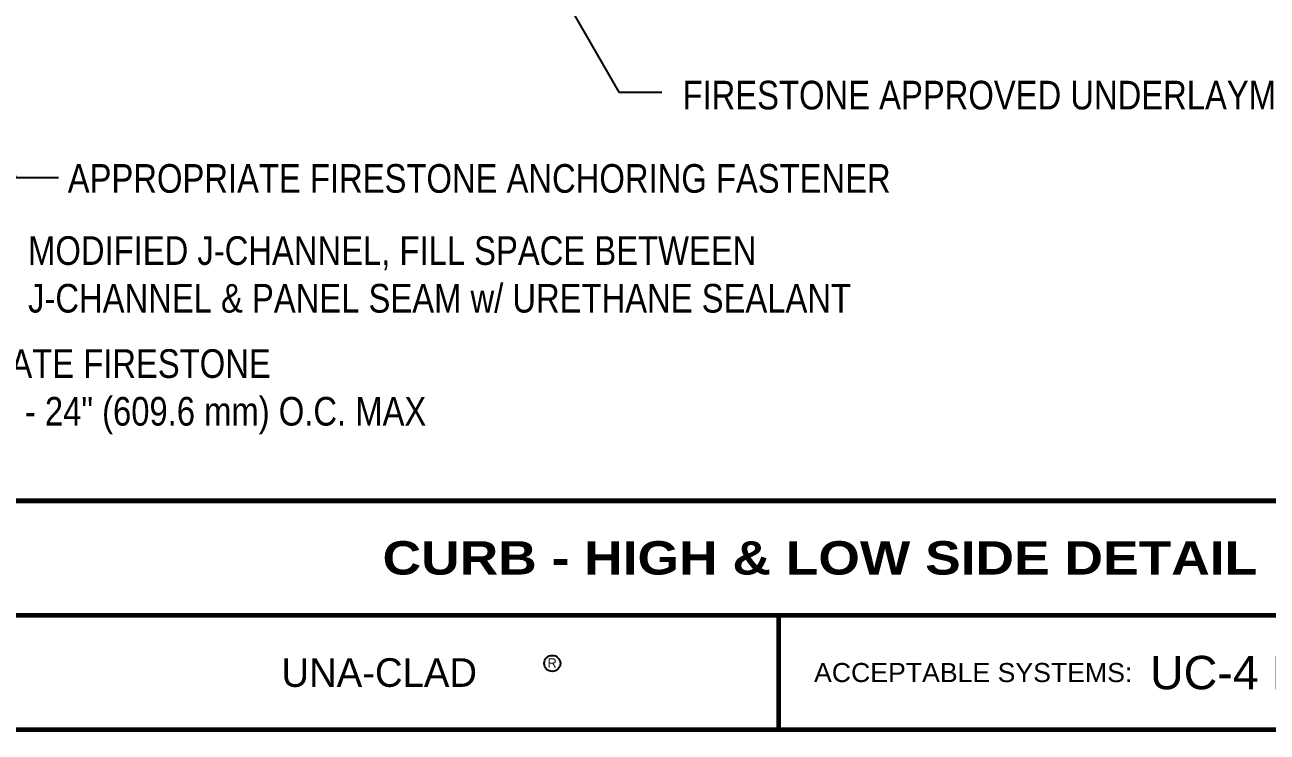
# Model space of a CAD drawing. Header units: inches. Extents: x 0 to 20, y 0 to 16.8.
# Drawn here: x 5.14 to 13.28, y 1.12 to 5.75 of the extents above; entities that cross this region are included whole.
import ezdxf
from ezdxf.enums import TextEntityAlignment as Align

# ---------------------------------------------------------------- set-up
doc = ezdxf.new("R2010")
doc.units = ezdxf.units.IN
doc.header["$MEASUREMENT"] = 0
doc.layers.get('0').update_dxf_attribs({"linetype": 'CONTINUOUS'})
for name, color, linetype in [('FSBP-ANNO-NOTE', 7, 'CONTINUOUS'), ('FSBP-TTLB', 7, 'CONTINUOUS'), ('FSBP-TTLB-TEXT', 7, 'CONTINUOUS')]:
    doc.layers.add(name, color=color, linetype=linetype)
doc.styles.add('ARIAL', font='arial.ttf')
doc.styles.add('ARIAL_BOLD', font='')
doc.styles.add('BANKGOTHIC', font='bgothm.ttf')
doc.styles.add('FSBP_ARIAL_NAR', font='ARIALN.TTF')
doc.styles.add('TXT', font='simplex.shx')
doc.styles.get('ARIAL_BOLD').set_extended_font_data('Arial Black')
doc.dimstyles.new('STANDARD$7', dxfattribs={"dimscale": 1.5, "dimtxt": 0.2, "dimasz": 0.1, "dimexe": 0.1, "dimexo": 0.125, "dimgap": 0.09, "dimtad": 0, "dimdec": 3, "dimzin": 4, "dimdsep": 46, "dimtxsty": 'TXT', "dimcen": 0.09, "dimadec": 0, "dimazin": 0, "dimtfac": 1, "dimtdec": 3, "dimtofl": 0, "dimtmove": 2, "dimatfit": 3, "dimfxl": 0, "dimtolj": 1, "dimtzin": 4, "dimarcsym": 0})

# ---------------------------------------------------------------- blocks, each defined once
blk = doc.blocks.new('A$C486F1324')
blk.add_circle((8.593239434063564, 1.565680298552095), 0.05268028021839655)
at = {"layer": 'FSBP-TTLB', "const_width": 0.03125}
for points in [[(0.01562496487845775, 2.630833302549462), (0.01562496487845775, 1.130833302549462), (20.01562496487846, 1.130833302549462), (20.01562496487846, 2.630833302549462), (0.01562496487845775, 2.630833302549462)], [(4.840833492085227, 1.880833302549462), (15.85591267006784, 1.880833302549462)]]:
    blk.add_lwpolyline(points, dxfattribs=at)
at = {"layer": 'FSBP-TTLB-TEXT', "const_width": 0.03125}
blk.add_lwpolyline([(10.07714779415524, 1.880833302549462), (10.07714779415524, 1.130833302549462)], dxfattribs=at)
at = {"layer": 'FSBP-TTLB-TEXT', "style": 'BANKGOTHIC'}
for s, height, p in [('UNA-CLAD', 0.1875, (7.458990643120234, 1.505833302549462)), ('R', 0.0625, (8.592447004938792, 1.568314485865656))]:
    blk.add_text(s, height=height, dxfattribs=at).set_placement(p, align=Align.MIDDLE_CENTER)
at = {"layer": 'FSBP-TTLB-TEXT', "style": 'ARIAL'}
blk.add_text('ACCEPTABLE SYSTEMS:', height=0.125, dxfattribs=at).set_placement((10.30843778079408, 1.505833302549462), align=Align.MIDDLE_LEFT)
at = {"layer": 'FSBP-TTLB-TEXT'}
for tag, height, style, p in [('MAXIMUM_WARRANTY', 0.1875, 'ARIAL_BOLD', (18.05549597262787, 2.85485773330052)), ('ACCPT_SYSTEMS', 0.21875, 'ARIAL', (12.51000666906039, 1.505833302549462))]:
    blk.add_attdef(tag, text='', height=height, dxfattribs=dict(at, style=style)).set_placement(p, align=Align.MIDDLE_LEFT)
for tag, height, style, p in [('DETAIL_DESCP_LINE_1', 0.21875, 'ARIAL_BOLD', (10.34680946719057, 2.25720148330052)), ('ISSUE_REV_DATE', 0.21875, 'ARIAL', (16.85632130115108, 1.902577359955217)), ('DETAIL_NUMBER', 0.4375, 'ARIAL', (18.9350408723662, 1.73767023330052))]:
    blk.add_attdef(tag, text='', height=height, dxfattribs=dict(at, style=style)).set_placement(p, align=Align.MIDDLE_CENTER)

msp = doc.modelspace()

# ---------------------------------------------------------------- block references
ref = msp.add_blockref('A$C486F1324', (3.512154211904317e-08, 3.078388033372903e-08))
ref.add_attrib('ACCPT_SYSTEMS', 'UC-4 RS', dxfattribs={"layer": 'FSBP-TTLB-TEXT', "height": 0.21875, "style": 'ARIAL'}).set_placement((12.51000670418195, 1.505833333333371), align=Align.MIDDLE_LEFT)
ref.add_attrib('DETAIL_DESCP_LINE_1', 'CURB - HIGH & LOW SIDE DETAIL', dxfattribs={"layer": 'FSBP-TTLB-TEXT', "height": 0.21875, "style": 'ARIAL_BOLD'}).set_placement((10.34680950231213, 2.257201514084713), align=Align.MIDDLE_CENTER)

# ---------------------------------------------------------------- texts
at = {"layer": 'FSBP-ANNO-NOTE', "char_height": 0.1875, "style": 'FSBP_ARIAL_NAR'}
for s, insert, attachment_point in [('FIRESTONE APPROVED UNDERLAYMENT', (9.4464453816677, 5.383366074284979), 1), ('APPROPRIATE FIRESTONE ANCHORING FASTENER', (10.81076233453726, 4.837345821552113), 3), ('MODIFIED J-CHANNEL, FILL SPACE BETWEEN \\PJ-CHANNEL & PANEL SEAM w/ URETHANE SEALANT', (5.157646905079338, 4.364678942097275), 1), ('APPROPRIATE FIRESTONE \\PFASTENER - 24" (609.6 mm) O.C. MAX', (3.931791432171991, 3.624069863744488), 1)]:
    msp.add_mtext(s, dxfattribs=dict(at, insert=insert, attachment_point=attachment_point))

# ---------------------------------------------------------------- leaders
at = {"layer": 'FSBP-ANNO-NOTE', "annotation_type": 0, "has_hookline": 1, "hookline_direction": 0}
for points, text_width in [([(7.012465916586407, 8.798748160053705), (9.030195381667701, 5.308366074284979), (9.311445381667701, 5.308366074284979)], 4.297663710777626), ([(3.302233887642245, 7.649886982648823), (4.741396905079339, 4.289678942097275), (5.022646905079339, 4.289678942097275)], 5.384166098226467), ([(4.458826906721459, 6.021280448262713), (5.076675833291247, 4.749628849959585), (5.357925833291247, 4.749628849959585)], 5.384166098226467), ([(2.784878996450828, 5.426113776259591), (3.533327567630749, 3.517025966263802), (3.814577567630749, 3.517025966263802)], 5.384166098226467)]:
    msp.add_leader(points, dimstyle='STANDARD$7', override={"dimasz": 0.1875, "dimtad": 0}, dxfattribs=dict(at, text_width=text_width))

doc.saveas('drawing.dxf')
